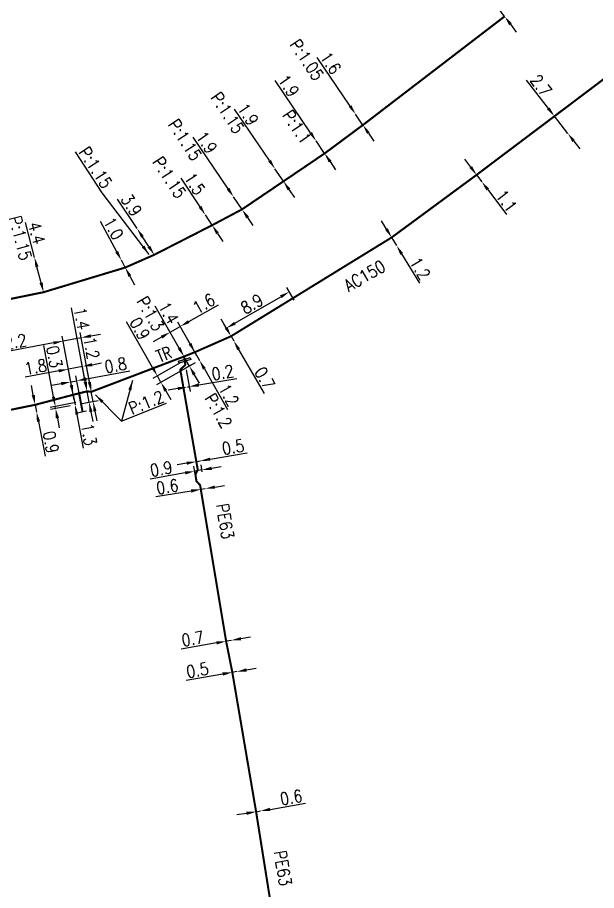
# Model space of a CAD drawing. Header units: millimetres. Extents: x 150998 to 151977, y 126997 to 128005.
# Drawn here: x 151328 to 151398.9, y 127782.5 to 127889.3 of the extents above; entities that cross this region are included whole.
import ezdxf
from ezdxf.enums import TextEntityAlignment as Align

# ---------------------------------------------------------------- set-up
doc = ezdxf.new("R2010")
doc.units = ezdxf.units.MM
doc.header["$PDMODE"] = 34
doc.linetypes.add('L_100_AP', pattern=[14, 10, -1.5, 1, -1.5])
doc.linetypes.add('L_100_PE', pattern=[14, 10, -1.5, 1, -1.5])
doc.layers.get('0').update_dxf_attribs({"linetype": 'CONTINUOUS'})
doc.layers.get('DEFPOINTS').update_dxf_attribs({"linetype": 'CONTINUOUS'})
doc.layers.add('L_140', color=3, linetype='CONTINUOUS')
doc.layers.add('L_340', color=7, linetype='CONTINUOUS')
doc.styles.add('G_ROMANS', font='ROMANS.SHX', dxfattribs={"width": 0.75})
doc.styles.get("Standard").update_dxf_attribs({"font": 'romans.shx', "width": 0.85})
doc.dimstyles.get("Standard").update_dxf_attribs({"dimtxt": 1.5, "dimasz": 1.2, "dimexe": 0.625, "dimexo": 0.625, "dimgap": 0.25, "dimtad": 1, "dimdec": 1, "dimzin": 0, "dimdsep": 46, "dimtxsty": 'Standard', "dimcen": -0.5, "dimadec": 0, "dimazin": 0, "dimtfac": 1, "dimtdec": 1, "dimtmove": 0, "dimatfit": 3, "dimfxl": 0, "dimtolj": 1, "dimtzin": 0, "dimarcsym": 0})

# ---------------------------------------------------------------- blocks, each defined once
blk = doc.blocks.new('*D181')
at = {"layer": 'DEFPOINTS', "color": 0, "linetype": 'Continuous', "transparency": 16777216}
for p in [(151330.12, 127859.95), (151330.12, 127859.95), (151331.22, 127855.69)]:
    blk.add_point(p, dxfattribs=at)
at = {"layer": 'L_140', "color": 0, "linetype": 'Continuous', "lineweight": -2, "transparency": 16777216}
for p, q in [((151330.12, 127859.95), (151329, 127864.24)), ((151330.92, 127856.85), (151330.42, 127858.79))]:
    blk.add_line(p, q, dxfattribs=at)
at = {"layer": 'L_140', "color": 0, "linetype": 'Continuous', "transparency": 16777216}
for points in [[(151330.61, 127858.84), (151330.22, 127858.74), (151330.12, 127859.95)], [(151331.12, 127856.9), (151330.73, 127856.8), (151331.22, 127855.69)]]:
    blk.add_solid(points, dxfattribs=at)
at = {"layer": 'L_140', "color": 0, "linetype": 'Continuous', "transparency": 16777216, "insert": (151330.37, 127862.93), "char_height": 1.5, "attachment_point": 5, "rotation": 284.6043}
blk.add_mtext('\\A1;4.4', dxfattribs=at)
blk = doc.blocks.new('*D182')
at = {"layer": 'DEFPOINTS', "color": 0, "linetype": 'Continuous', "transparency": 16777216}
for p in [(151330.2, 127841.91), (151330.37, 127841.03), (151330.37, 127841.03)]:
    blk.add_point(p, dxfattribs=at)
at = {"layer": 'L_140', "color": 0, "linetype": 'Continuous', "lineweight": -2, "transparency": 16777216}
for p, q in [((151329.97, 127843.09), (151329.73, 127844.26)), ((151330.2, 127841.91), (151330.37, 127841.03)), ((151330.81, 127842.03), (151330.81, 127842.03)), ((151330.61, 127839.85), (151331.44, 127835.62))]:
    blk.add_line(p, q, dxfattribs=at)
at = {"layer": 'L_140', "color": 0, "linetype": 'Continuous', "transparency": 16777216}
for points in [[(151330.16, 127843.12), (151329.77, 127843.05), (151330.2, 127841.91)], [(151330.8, 127839.89), (151330.41, 127839.81), (151330.37, 127841.03)]]:
    blk.add_solid(points, dxfattribs=at)
at = {"layer": 'L_140', "color": 0, "linetype": 'Continuous', "transparency": 16777216, "insert": (151332.12, 127837.34), "char_height": 1.5, "attachment_point": 5, "rotation": 281.1678}
blk.add_mtext('\\A1;0.9', dxfattribs=at)
blk = doc.blocks.new('*D183')
at = {"layer": 'DEFPOINTS', "color": 0, "linetype": 'Continuous', "transparency": 16777216}
for p in [(151334.85, 127843.14), (151335.08, 127841.91), (151335.08, 127841.91)]:
    blk.add_point(p, dxfattribs=at)
at = {"layer": 'L_140', "color": 0, "linetype": 'Continuous', "lineweight": -2, "transparency": 16777216}
for p, q in [((151334.63, 127844.32), (151334.41, 127845.5)), ((151334.85, 127843.14), (151335.08, 127841.91)), ((151335.3, 127840.73), (151336.07, 127836.61))]:
    blk.add_line(p, q, dxfattribs=at)
at = {"layer": 'L_140', "color": 0, "linetype": 'Continuous', "transparency": 16777216}
for points in [[(151334.83, 127844.35), (151334.43, 127844.28), (151334.85, 127843.14)], [(151335.5, 127840.77), (151335.11, 127840.69), (151335.08, 127841.91)]]:
    blk.add_solid(points, dxfattribs=at)
at = {"layer": 'L_140', "color": 0, "linetype": 'Continuous', "transparency": 16777216, "insert": (151336.78, 127838.27), "char_height": 1.5, "attachment_point": 5, "rotation": 280.6245}
blk.add_mtext('\\A1;1.3', dxfattribs=at)
blk = doc.blocks.new('*D184')
at = {"layer": 'DEFPOINTS', "color": 0, "linetype": 'Continuous', "transparency": 16777216}
for p in [(151334.26, 127846.28), (151336.55, 127843.56), (151335.08, 127841.91)]:
    blk.add_point(p, dxfattribs=at)
at = {"layer": 'L_140', "color": 0, "linetype": 'Continuous', "lineweight": -2, "transparency": 16777216}
for p, q in [((151336.44, 127844.17), (151335.87, 127847.21)), ((151337.16, 127846.82), (151338.34, 127847.04)), ((151333.08, 127846.06), (151328.96, 127845.28)), ((151334.97, 127842.52), (151334.15, 127846.89)), ((151335.98, 127846.6), (151334.26, 127846.28))]:
    blk.add_line(p, q, dxfattribs=at)
at = {"layer": 'L_140', "color": 0, "linetype": 'Continuous', "transparency": 16777216}
for points in [[(151337.12, 127847.02), (151337.2, 127846.62), (151335.98, 127846.6)], [(151333.04, 127846.25), (151333.12, 127845.86), (151334.26, 127846.28)]]:
    blk.add_solid(points, dxfattribs=at)
at = {"layer": 'L_140', "color": 0, "linetype": 'Continuous', "transparency": 16777216, "insert": (151330.25, 127846.54), "char_height": 1.5, "attachment_point": 5, "rotation": 10.6245}
blk.add_mtext('\\A1;1.8', dxfattribs=at)
blk = doc.blocks.new('*D185')
at = {"layer": 'DEFPOINTS', "color": 0, "linetype": 'Continuous', "transparency": 16777216}
for p in [(151333.62, 127849.71), (151337.07, 127843.5), (151335.08, 127841.91)]:
    blk.add_point(p, dxfattribs=at)
at = {"layer": 'L_140', "color": 0, "linetype": 'Continuous', "lineweight": -2, "transparency": 16777216}
for p, q in [((151334.97, 127842.52), (151333.5, 127850.32)), ((151336.96, 127844.12), (151335.71, 127850.74)), ((151337.01, 127850.34), (151338.19, 127850.56)), ((151332.44, 127849.49), (151326.42, 127848.36)), ((151335.83, 127850.12), (151333.62, 127849.71))]:
    blk.add_line(p, q, dxfattribs=at)
at = {"layer": 'L_140', "color": 0, "linetype": 'Continuous', "transparency": 16777216}
for points in [[(151336.97, 127850.54), (151337.05, 127850.15), (151335.83, 127850.12)], [(151332.4, 127849.68), (151332.48, 127849.29), (151333.62, 127849.71)]]:
    blk.add_solid(points, dxfattribs=at)
at = {"layer": 'L_140', "color": 0, "linetype": 'Continuous', "transparency": 16777216, "insert": (151327.79, 127849.63), "char_height": 1.5, "attachment_point": 5, "rotation": 10.6245}
blk.add_mtext('\\A1;2.2', dxfattribs=at)
blk = doc.blocks.new('*D186')
at = {"layer": 'DEFPOINTS', "color": 0, "linetype": 'Continuous', "transparency": 16777216}
for p in [(151336.55, 127843.56), (151335.08, 127841.91), (151336.8, 127842.23)]:
    blk.add_point(p, dxfattribs=at)
at = {"layer": 'L_140', "color": 0, "linetype": 'Continuous', "lineweight": -2, "transparency": 16777216}
for p, q in [((151336.33, 127844.74), (151334.64, 127853.77)), ((151336.8, 127842.23), (151336.55, 127843.56)), ((151335.69, 127842.02), (151337.41, 127842.35)), ((151337.02, 127841.05), (151337.24, 127839.87))]:
    blk.add_line(p, q, dxfattribs=at)
at = {"layer": 'L_140', "color": 0, "linetype": 'Continuous', "transparency": 16777216}
for points in [[(151336.53, 127844.77), (151336.13, 127844.7), (151336.55, 127843.56)], [(151337.22, 127841.09), (151336.83, 127841.02), (151336.8, 127842.23)]]:
    blk.add_solid(points, dxfattribs=at)
at = {"layer": 'L_140', "color": 0, "linetype": 'Continuous', "transparency": 16777216, "insert": (151335.9, 127852.46), "char_height": 1.5, "attachment_point": 5, "rotation": 280.6245}
blk.add_mtext('\\A1;1.4', dxfattribs=at)
blk = doc.blocks.new('*D187')
at = {"layer": 'DEFPOINTS', "color": 0, "linetype": 'Continuous', "transparency": 16777216}
for p in [(151337.07, 127843.5), (151335.08, 127841.91), (151337.29, 127842.32)]:
    blk.add_point(p, dxfattribs=at)
at = {"layer": 'L_140', "color": 0, "linetype": 'Continuous', "lineweight": -2, "transparency": 16777216}
for p, q in [((151336.85, 127844.68), (151335.83, 127850.14)), ((151337.29, 127842.32), (151337.07, 127843.5)), ((151335.69, 127842.02), (151337.91, 127842.44)), ((151337.51, 127841.14), (151337.73, 127839.96))]:
    blk.add_line(p, q, dxfattribs=at)
at = {"layer": 'L_140', "color": 0, "linetype": 'Continuous', "transparency": 16777216}
for points in [[(151337.05, 127844.72), (151336.65, 127844.65), (151337.07, 127843.5)], [(151337.71, 127841.18), (151337.32, 127841.11), (151337.29, 127842.32)]]:
    blk.add_solid(points, dxfattribs=at)
at = {"layer": 'L_140', "color": 0, "linetype": 'Continuous', "transparency": 16777216, "insert": (151337.08, 127848.86), "char_height": 1.5, "attachment_point": 5, "rotation": 280.6245}
blk.add_mtext('\\A1;1.2', dxfattribs=at)
blk = doc.blocks.new('*D188')
at = {"layer": 'DEFPOINTS', "color": 0, "linetype": 'Continuous', "transparency": 16777216}
for p in [(151334.55, 127844.71), (151335.08, 127841.91), (151335.77, 127842.3)]:
    blk.add_point(p, dxfattribs=at)
at = {"layer": 'L_340', "color": 0, "linetype": 'Continuous', "lineweight": -2, "transparency": 16777216}
for p, q in [((151336.47, 127845.07), (151341.79, 127846.07)), ((151334.97, 127842.52), (151334.44, 127845.33)), ((151335.66, 127842.91), (151335.18, 127845.47)), ((151333.37, 127844.49), (151332.2, 127844.27)), ((151334.55, 127844.71), (151335.29, 127844.85))]:
    blk.add_line(p, q, dxfattribs=at)
at = {"layer": 'L_340', "color": 0, "linetype": 'Continuous', "transparency": 16777216}
for points in [[(151336.43, 127845.27), (151336.51, 127844.88), (151335.29, 127844.85)], [(151333.34, 127844.69), (151333.41, 127844.3), (151334.55, 127844.71)]]:
    blk.add_solid(points, dxfattribs=at)
at = {"layer": 'L_340', "color": 0, "linetype": 'Continuous', "transparency": 16777216, "insert": (151340.05, 127846.76), "char_height": 1.5, "attachment_point": 5, "rotation": 10.6245}
blk.add_mtext('\\A1;0.8', dxfattribs=at)
blk = doc.blocks.new('*D189')
at = {"layer": 'DEFPOINTS', "color": 0, "linetype": 'Continuous', "transparency": 16777216}
for p in [(151332.66, 127841.71), (151335.08, 127841.91), (151335.77, 127842.3)]:
    blk.add_point(p, dxfattribs=at)
at = {"layer": 'L_340', "color": 0, "linetype": 'Continuous', "lineweight": -2, "transparency": 16777216}
for p, q in [((151332.43, 127842.89), (151331.26, 127849.15)), ((151335.16, 127842.18), (151332.04, 127841.6)), ((151334.47, 127841.79), (151332.09, 127841.35)), ((151332.7, 127841.46), (151332.66, 127841.71)), ((151332.92, 127840.28), (151333.15, 127839.1))]:
    blk.add_line(p, q, dxfattribs=at)
at = {"layer": 'L_340', "color": 0, "linetype": 'Continuous', "transparency": 16777216}
for points in [[(151332.63, 127842.93), (151332.24, 127842.85), (151332.66, 127841.71)], [(151333.12, 127840.32), (151332.73, 127840.25), (151332.7, 127841.46)]]:
    blk.add_solid(points, dxfattribs=at)
at = {"layer": 'L_340', "color": 0, "linetype": 'Continuous', "transparency": 16777216, "insert": (151332.54, 127847.78), "char_height": 1.5, "attachment_point": 5, "rotation": 280.6245}
blk.add_mtext('\\A1;0.3', dxfattribs=at)
blk = doc.blocks.new('L_340_07')
at = {"color": 0, "linetype": 'Continuous', "const_width": 0.25, "flags": 128}
blk.add_lwpolyline([(0, 0), (1.25, 0)], dxfattribs=at)
at = {"color": 0, "linetype": 'Continuous', "flags": 128}
blk.add_lwpolyline([(1.25, -0.5), (1.25, 0.5)], dxfattribs=at)
at = {"color": 0, "linetype": 'Continuous', "style": 'G_ROMANS', "width": 0.75, "flags": 3}
for tag, p in [('DEF_LEG', (0.72, -3.47)), ('DEF_COUP', (0.72, -5.97)), ('DEF_TYPE', (0.72, -8.47))]:
    blk.add_attdef(tag, text='', height=1.2, dxfattribs=at).set_placement(p, align=Align.MIDDLE)
blk = doc.blocks.new('*D190')
at = {"layer": 'DEFPOINTS', "color": 0, "linetype": 'Continuous', "transparency": 16777216}
for p in [(151348.49, 127847.35), (151350.32, 127847.35), (151345.6, 127844.66)]:
    blk.add_point(p, dxfattribs=at)
at = {"layer": 'L_340', "color": 0, "linetype": 'Continuous', "lineweight": -2, "transparency": 16777216}
for p, q in [((151344.56, 127846.49), (151341.37, 127852.08)), ((151347.95, 127847.04), (151344.61, 127845.14)), ((151349.78, 127847.04), (151345.06, 127844.35)), ((151345.6, 127844.66), (151345.16, 127845.45)), ((151346.2, 127843.62), (151346.79, 127842.58))]:
    blk.add_line(p, q, dxfattribs=at)
at = {"layer": 'L_340', "color": 0, "linetype": 'Continuous', "transparency": 16777216}
for points in [[(151344.74, 127846.59), (151344.39, 127846.39), (151345.16, 127845.45)], [(151346.37, 127843.72), (151346.02, 127843.52), (151345.6, 127844.66)]]:
    blk.add_solid(points, dxfattribs=at)
at = {"layer": 'L_340', "color": 0, "linetype": 'Continuous', "transparency": 16777216, "insert": (151343.01, 127851.23), "char_height": 1.5, "attachment_point": 5, "rotation": 299.686}
blk.add_mtext('\\A1;0.9', dxfattribs=at)
blk = doc.blocks.new('*D191')
at = {"layer": 'DEFPOINTS', "color": 0, "linetype": 'Continuous', "transparency": 16777216}
for p in [(151348.59, 127846.81), (151348.85, 127844.1), (151349.05, 127844.13)]:
    blk.add_point(p, dxfattribs=at)
at = {"layer": 'L_140', "color": 0, "linetype": 'Continuous', "lineweight": -2, "transparency": 16777216}
for p, q in [((151348.69, 127846.19), (151349.16, 127843.52)), ((151350.23, 127844.34), (151354.9, 127845.15)), ((151347.67, 127843.89), (151346.49, 127843.69)), ((151348.85, 127844.1), (151349.05, 127844.13))]:
    blk.add_line(p, q, dxfattribs=at)
at = {"layer": 'L_140', "color": 0, "linetype": 'Continuous', "transparency": 16777216}
for points in [[(151347.64, 127844.09), (151347.7, 127843.7), (151348.85, 127844.1)], [(151350.2, 127844.54), (151350.27, 127844.14), (151349.05, 127844.13)]]:
    blk.add_solid(points, dxfattribs=at)
at = {"layer": 'L_140', "color": 0, "linetype": 'Continuous', "transparency": 16777216, "insert": (151353.16, 127845.86), "char_height": 1.5, "attachment_point": 5, "rotation": 9.8789}
blk.add_mtext('\\A1;0.2', dxfattribs=at)
blk = doc.blocks.new('*D192')
at = {"layer": 'DEFPOINTS', "color": 0, "linetype": 'Continuous', "transparency": 16777216}
for p in [(151361.32, 127855.74), (151362.22, 127854.17), (151354.18, 127850.3)]:
    blk.add_point(p, dxfattribs=at)
at = {"layer": 'L_140', "color": 0, "linetype": 'Continuous', "lineweight": -2, "transparency": 16777216}
for p, q in [((151361.91, 127854.71), (151361.01, 127856.28)), ((151354.65, 127851.89), (151360.28, 127855.14)), ((151353.87, 127850.84), (151353.3, 127851.83))]:
    blk.add_line(p, q, dxfattribs=at)
at = {"layer": 'L_140', "color": 0, "linetype": 'Continuous', "transparency": 16777216}
for points in [[(151360.18, 127855.31), (151360.38, 127854.96), (151361.32, 127855.74)], [(151354.55, 127852.06), (151354.75, 127851.72), (151353.61, 127851.29)]]:
    blk.add_solid(points, dxfattribs=at)
at = {"layer": 'L_140', "color": 0, "linetype": 'Continuous', "transparency": 16777216, "insert": (151356.74, 127854.25), "char_height": 1.5, "attachment_point": 5, "rotation": 29.9822}
blk.add_mtext('\\A1;8.9', dxfattribs=at)
blk = doc.blocks.new('*D193')
at = {"layer": 'DEFPOINTS', "color": 0, "linetype": 'Continuous', "transparency": 16777216}
for p in [(151354.18, 127850.3), (151354.51, 127849.74), (151354.51, 127849.74)]:
    blk.add_point(p, dxfattribs=at)
at = {"layer": 'L_140', "color": 0, "linetype": 'Continuous', "lineweight": -2, "transparency": 16777216}
for p, q in [((151353.58, 127851.34), (151352.98, 127852.38)), ((151354.18, 127850.3), (151354.51, 127849.74)), ((151354.72, 127850.61), (151354.72, 127850.61)), ((151355.05, 127850.05), (151355.05, 127850.05)), ((151355.11, 127848.7), (151358.22, 127843.29))]:
    blk.add_line(p, q, dxfattribs=at)
at = {"layer": 'L_140', "color": 0, "linetype": 'Continuous', "transparency": 16777216}
for points in [[(151353.76, 127851.44), (151353.41, 127851.24), (151354.18, 127850.3)], [(151355.28, 127848.8), (151354.93, 127848.6), (151354.51, 127849.74)]]:
    blk.add_solid(points, dxfattribs=at)
at = {"layer": 'L_140', "color": 0, "linetype": 'Continuous', "transparency": 16777216, "insert": (151358.3, 127845.16), "char_height": 1.5, "attachment_point": 5, "rotation": 299.9822}
blk.add_mtext('\\A1;0.7', dxfattribs=at)
blk = doc.blocks.new('*D194')
at = {"layer": 'DEFPOINTS', "color": 0, "linetype": 'Continuous', "transparency": 16777216}
for p in [(151349.75, 127848.35), (151350.32, 127847.35), (151350.32, 127847.35)]:
    blk.add_point(p, dxfattribs=at)
at = {"layer": 'L_140', "color": 0, "linetype": 'Continuous', "lineweight": -2, "transparency": 16777216}
for p, q in [((151349.16, 127849.39), (151348.56, 127850.43)), ((151349.75, 127848.35), (151350.32, 127847.35)), ((151350.92, 127846.31), (151353.76, 127841.33))]:
    blk.add_line(p, q, dxfattribs=at)
at = {"layer": 'L_140', "color": 0, "linetype": 'Continuous', "transparency": 16777216}
for points in [[(151349.33, 127849.49), (151348.99, 127849.29), (151349.75, 127848.35)], [(151351.09, 127846.41), (151350.74, 127846.21), (151350.32, 127847.35)]]:
    blk.add_solid(points, dxfattribs=at)
at = {"layer": 'L_140', "color": 0, "linetype": 'Continuous', "transparency": 16777216, "insert": (151353.89, 127843.12), "char_height": 1.5, "attachment_point": 5, "rotation": 299.686}
blk.add_mtext('\\A1;1.2', dxfattribs=at)
blk = doc.blocks.new('*D195')
at = {"layer": 'DEFPOINTS', "color": 0, "linetype": 'Continuous', "transparency": 16777216}
for p in [(151347.96, 127851.5), (151348.42, 127847.82), (151350.32, 127847.35)]:
    blk.add_point(p, dxfattribs=at)
at = {"layer": 'L_140', "color": 0, "linetype": 'Continuous', "lineweight": -2, "transparency": 16777216}
for p, q in [((151349, 127852.09), (151352.64, 127854.16)), ((151348.11, 127848.36), (151346.41, 127851.33)), ((151346.72, 127850.79), (151347.96, 127851.5)), ((151350.01, 127847.89), (151347.65, 127852.04)), ((151345.68, 127850.2), (151344.64, 127849.6))]:
    blk.add_line(p, q, dxfattribs=at)
at = {"layer": 'L_140', "color": 0, "linetype": 'Continuous', "transparency": 16777216}
for points in [[(151348.9, 127852.26), (151349.1, 127851.92), (151347.96, 127851.5)], [(151345.58, 127850.37), (151345.78, 127850.02), (151346.72, 127850.79)]]:
    blk.add_solid(points, dxfattribs=at)
at = {"layer": 'L_140', "color": 0, "linetype": 'Continuous', "transparency": 16777216, "insert": (151350.85, 127854.29), "char_height": 1.5, "attachment_point": 5, "rotation": 29.686}
blk.add_mtext('\\A1;1.6', dxfattribs=at)
blk = doc.blocks.new('*D196')
at = {"layer": 'DEFPOINTS', "color": 0, "linetype": 'Continuous', "transparency": 16777216}
for p in [(151348.42, 127847.82), (151350.32, 127847.35), (151349.09, 127846.64)]:
    blk.add_point(p, dxfattribs=at)
at = {"layer": 'L_140', "color": 0, "linetype": 'Continuous', "lineweight": -2, "transparency": 16777216}
for p, q in [((151347.82, 127848.86), (151344.9, 127853.98)), ((151349.09, 127846.64), (151348.42, 127847.82)), ((151349.78, 127847.04), (151348.54, 127846.34)), ((151349.68, 127845.6), (151350.27, 127844.56))]:
    blk.add_line(p, q, dxfattribs=at)
at = {"layer": 'L_140', "color": 0, "linetype": 'Continuous', "transparency": 16777216}
for points in [[(151348, 127848.96), (151347.65, 127848.76), (151348.42, 127847.82)], [(151349.85, 127845.7), (151349.51, 127845.5), (151349.09, 127846.64)]]:
    blk.add_solid(points, dxfattribs=at)
at = {"layer": 'L_140', "color": 0, "linetype": 'Continuous', "transparency": 16777216, "insert": (151346.53, 127853.15), "char_height": 1.5, "attachment_point": 5, "rotation": 299.686}
blk.add_mtext('\\A1;1.4', dxfattribs=at)
blk = doc.blocks.new('*D197')
at = {"layer": 'DEFPOINTS', "color": 0, "linetype": 'Continuous', "transparency": 16777216}
for p in [(151373.85, 127862.39), (151374.45, 127861.41), (151374.45, 127861.41)]:
    blk.add_point(p, dxfattribs=at)
at = {"layer": 'L_140', "color": 0, "linetype": 'Continuous', "lineweight": -2, "transparency": 16777216}
for p, q in [((151373.22, 127863.41), (151372.6, 127864.44)), ((151373.85, 127862.39), (151374.45, 127861.41)), ((151374.38, 127862.71), (151374.38, 127862.71)), ((151374.98, 127861.73), (151374.98, 127861.73)), ((151375.07, 127860.38), (151377.26, 127856.81))]:
    blk.add_line(p, q, dxfattribs=at)
at = {"layer": 'L_140', "color": 0, "linetype": 'Continuous', "transparency": 16777216}
for points in [[(151373.39, 127863.52), (151373.05, 127863.31), (151373.85, 127862.39)], [(151375.24, 127860.49), (151374.9, 127860.28), (151374.45, 127861.41)]]:
    blk.add_solid(points, dxfattribs=at)
at = {"layer": 'L_140', "color": 0, "linetype": 'Continuous', "transparency": 16777216, "insert": (151377.33, 127858.6), "char_height": 1.5, "attachment_point": 5, "rotation": 301.421}
blk.add_mtext('\\A1;1.2', dxfattribs=at)
blk = doc.blocks.new('L_340_19')
at = {"linetype": 'Continuous'}
blk.add_hatch(color=0, dxfattribs=at).paths.add_polyline_path([(0.125, 0.75), (-0.125, 0.75), (-0.125, -0.75), (0.125, -0.75)])
at = {"color": 0, "linetype": 'Continuous'}
blk.add_lwpolyline([(-0.125, 0.75), (0.125, 0.75), (0.125, -0.75), (-0.125, -0.75)], close=True, dxfattribs=at)
at = {"color": 0, "linetype": 'Continuous', "width": 0.75}
for tag, height, flags, p in [('TR', 1.5, 8, (0, 3)), ('DEF_LEG', 1.2, 3, (0, -5)), ('DEF_COUP', 1.2, 3, (0, -7.5)), ('DEF_TYPE', 1.2, 3, (0, -10))]:
    blk.add_attdef(tag, text='', height=height, dxfattribs=dict(at, flags=flags)).set_placement(p, align=Align.MIDDLE)
blk = doc.blocks.new('*D198')
at = {"layer": 'DEFPOINTS', "color": 0, "linetype": 'Continuous', "transparency": 16777216}
for p in [(151340.75, 127859.6), (151341.23, 127858.71), (151341.23, 127858.71)]:
    blk.add_point(p, dxfattribs=at)
at = {"layer": 'L_140', "color": 0, "linetype": 'Continuous', "lineweight": -2, "transparency": 16777216}
for p, q in [((151340.18, 127860.65), (151338.2, 127864.34)), ((151341.23, 127858.71), (151340.75, 127859.6)), ((151341.8, 127857.66), (151342.37, 127856.6))]:
    blk.add_line(p, q, dxfattribs=at)
at = {"layer": 'L_140', "color": 0, "linetype": 'Continuous', "transparency": 16777216}
for points in [[(151340.36, 127860.75), (151340.01, 127860.56), (151340.75, 127859.6)], [(151341.97, 127857.75), (151341.62, 127857.56), (151341.23, 127858.71)]]:
    blk.add_solid(points, dxfattribs=at)
at = {"layer": 'L_140', "color": 0, "linetype": 'Continuous', "transparency": 16777216, "insert": (151339.79, 127863.5), "char_height": 1.5, "attachment_point": 5, "rotation": 298.3068}
blk.add_mtext('\\A1;1.0', dxfattribs=at)
blk = doc.blocks.new('*D199')
at = {"layer": 'DEFPOINTS', "color": 0, "linetype": 'Continuous', "transparency": 16777216}
for p in [(151342.67, 127863.49), (151342.67, 127863.49), (151344.78, 127860.27)]:
    blk.add_point(p, dxfattribs=at)
at = {"layer": 'L_140', "color": 0, "linetype": 'Continuous', "lineweight": -2, "transparency": 16777216}
for p, q in [((151342.67, 127863.49), (151340.3, 127867.09)), ((151343.19, 127863.83), (151343.19, 127863.83)), ((151344.12, 127861.27), (151343.33, 127862.48))]:
    blk.add_line(p, q, dxfattribs=at)
at = {"layer": 'L_140', "color": 0, "linetype": 'Continuous', "transparency": 16777216}
for points in [[(151343.49, 127862.59), (151343.16, 127862.37), (151342.67, 127863.49)], [(151344.29, 127861.38), (151343.95, 127861.16), (151344.78, 127860.27)]]:
    blk.add_solid(points, dxfattribs=at)
at = {"layer": 'L_140', "color": 0, "linetype": 'Continuous', "transparency": 16777216, "insert": (151341.99, 127866.34), "char_height": 1.5, "attachment_point": 5, "rotation": 303.2566}
blk.add_mtext('\\A1;3.9', dxfattribs=at)
blk = doc.blocks.new('*D200')
at = {"layer": 'DEFPOINTS', "color": 0, "linetype": 'Continuous', "transparency": 16777216}
for p in [(151351.04, 127865.14), (151351.04, 127865.14), (151351.87, 127863.89)]:
    blk.add_point(p, dxfattribs=at)
at = {"layer": 'L_140', "color": 0, "linetype": 'Continuous', "lineweight": -2, "transparency": 16777216}
for p, q in [((151350.39, 127866.15), (151348.09, 127869.65)), ((151351.87, 127863.89), (151351.04, 127865.14)), ((151352.52, 127862.89), (151353.18, 127861.88))]:
    blk.add_line(p, q, dxfattribs=at)
at = {"layer": 'L_140', "color": 0, "linetype": 'Continuous', "transparency": 16777216}
for points in [[(151350.55, 127866.26), (151350.22, 127866.04), (151351.04, 127865.14)], [(151352.69, 127863), (151352.36, 127862.78), (151351.87, 127863.89)]]:
    blk.add_solid(points, dxfattribs=at)
at = {"layer": 'L_140', "color": 0, "linetype": 'Continuous', "transparency": 16777216, "insert": (151349.74, 127868.95), "char_height": 1.5, "attachment_point": 5, "rotation": 303.2566}
blk.add_mtext('\\A1;1.5', dxfattribs=at)
blk = doc.blocks.new('*D201')
at = {"layer": 'DEFPOINTS', "color": 0, "linetype": 'Continuous', "transparency": 16777216}
for p in [(151354.49, 127867.36), (151354.49, 127867.36), (151355.53, 127865.83)]:
    blk.add_point(p, dxfattribs=at)
at = {"layer": 'L_140', "color": 0, "linetype": 'Continuous', "lineweight": -2, "transparency": 16777216}
for p, q in [((151353.82, 127868.35), (151349.54, 127874.67)), ((151355.53, 127865.83), (151354.49, 127867.36)), ((151356.2, 127864.84), (151356.87, 127863.84))]:
    blk.add_line(p, q, dxfattribs=at)
at = {"layer": 'L_140', "color": 0, "linetype": 'Continuous', "transparency": 16777216}
for points in [[(151353.98, 127868.47), (151353.65, 127868.24), (151354.49, 127867.36)], [(151356.37, 127864.95), (151356.04, 127864.72), (151355.53, 127865.83)]]:
    blk.add_solid(points, dxfattribs=at)
at = {"layer": 'L_140', "color": 0, "linetype": 'Continuous', "transparency": 16777216, "insert": (151351.19, 127874.02), "char_height": 1.5, "attachment_point": 5, "rotation": 304.0904}
blk.add_mtext('\\A1;1.9', dxfattribs=at)
blk = doc.blocks.new('*D202')
at = {"layer": 'DEFPOINTS', "color": 0, "linetype": 'Continuous', "transparency": 16777216}
for p in [(151359.56, 127870.79), (151359.56, 127870.79), (151360.6, 127869.26)]:
    blk.add_point(p, dxfattribs=at)
at = {"layer": 'L_140', "color": 0, "linetype": 'Continuous', "lineweight": -2, "transparency": 16777216}
for p, q in [((151358.89, 127871.79), (151354.62, 127878.1)), ((151360.6, 127869.26), (151359.56, 127870.79)), ((151361.27, 127868.26), (151361.95, 127867.27))]:
    blk.add_line(p, q, dxfattribs=at)
at = {"layer": 'L_140', "color": 0, "linetype": 'Continuous', "transparency": 16777216}
for points in [[(151359.06, 127871.9), (151358.73, 127871.68), (151359.56, 127870.79)], [(151361.44, 127868.38), (151361.11, 127868.15), (151360.6, 127869.26)]]:
    blk.add_solid(points, dxfattribs=at)
at = {"layer": 'L_140', "color": 0, "linetype": 'Continuous', "transparency": 16777216, "insert": (151356.27, 127877.45), "char_height": 1.5, "attachment_point": 5, "rotation": 304.0672}
blk.add_mtext('\\A1;1.9', dxfattribs=at)
blk = doc.blocks.new('*D203')
at = {"layer": 'DEFPOINTS', "color": 0, "linetype": 'Continuous', "transparency": 16777216}
for p in [(151364.6, 127874.2), (151364.6, 127874.2), (151365.64, 127872.67)]:
    blk.add_point(p, dxfattribs=at)
at = {"layer": 'L_140', "color": 0, "linetype": 'Continuous', "lineweight": -2, "transparency": 16777216}
for p, q in [((151363.93, 127875.19), (151359.58, 127881.6)), ((151365.64, 127872.67), (151364.6, 127874.2)), ((151366.31, 127871.68), (151366.99, 127870.68))]:
    blk.add_line(p, q, dxfattribs=at)
at = {"layer": 'L_140', "color": 0, "linetype": 'Continuous', "transparency": 16777216}
for points in [[(151364.09, 127875.31), (151363.76, 127875.08), (151364.6, 127874.2)], [(151366.48, 127871.79), (151366.15, 127871.56), (151365.64, 127872.67)]]:
    blk.add_solid(points, dxfattribs=at)
at = {"layer": 'L_140', "color": 0, "linetype": 'Continuous', "transparency": 16777216, "insert": (151361.23, 127880.95), "char_height": 1.5, "attachment_point": 5, "rotation": 304.159}
blk.add_mtext('\\A1;1.9', dxfattribs=at)
blk = doc.blocks.new('*D204')
at = {"layer": 'DEFPOINTS', "color": 0, "linetype": 'Continuous', "transparency": 16777216}
for p in [(151369.43, 127877.48), (151369.43, 127877.48), (151370.33, 127876.15)]:
    blk.add_point(p, dxfattribs=at)
at = {"layer": 'L_140', "color": 0, "linetype": 'Continuous', "lineweight": -2, "transparency": 16777216}
for p, q in [((151368.76, 127878.47), (151364.72, 127884.41)), ((151370.33, 127876.15), (151369.43, 127877.48)), ((151371, 127875.16), (151371.67, 127874.17))]:
    blk.add_line(p, q, dxfattribs=at)
at = {"layer": 'L_140', "color": 0, "linetype": 'Continuous', "transparency": 16777216}
for points in [[(151368.92, 127878.58), (151368.59, 127878.36), (151369.43, 127877.48)], [(151371.17, 127875.27), (151370.84, 127875.05), (151370.33, 127876.15)]]:
    blk.add_solid(points, dxfattribs=at)
at = {"layer": 'L_140', "color": 0, "linetype": 'Continuous', "transparency": 16777216, "insert": (151366.39, 127883.74), "char_height": 1.5, "attachment_point": 5, "rotation": 304.159}
blk.add_mtext('\\A1;1.6', dxfattribs=at)
blk = doc.blocks.new('*D205')
at = {"layer": 'DEFPOINTS', "color": 0, "linetype": 'Continuous', "transparency": 16777216}
for p in [(151384.25, 127870.05), (151384.89, 127869.21), (151384.89, 127869.21)]:
    blk.add_point(p, dxfattribs=at)
at = {"layer": 'L_140', "color": 0, "linetype": 'Continuous', "lineweight": -2, "transparency": 16777216}
for p, q in [((151383.53, 127871.01), (151382.81, 127871.97)), ((151384.25, 127870.05), (151384.89, 127869.21)), ((151385.61, 127868.26), (151387.91, 127865.2))]:
    blk.add_line(p, q, dxfattribs=at)
at = {"layer": 'L_140', "color": 0, "linetype": 'Continuous', "transparency": 16777216}
for points in [[(151383.69, 127871.13), (151383.37, 127870.89), (151384.25, 127870.05)], [(151385.77, 127868.38), (151385.45, 127868.13), (151384.89, 127869.21)]]:
    blk.add_solid(points, dxfattribs=at)
at = {"layer": 'L_140', "color": 0, "linetype": 'Continuous', "transparency": 16777216, "insert": (151387.92, 127866.85), "char_height": 1.5, "attachment_point": 5, "rotation": 307.0013}
blk.add_mtext('\\A1;1.1', dxfattribs=at)
blk = doc.blocks.new('*D206')
at = {"layer": 'DEFPOINTS', "color": 0, "linetype": 'Continuous', "transparency": 16777216}
for p in [(151386.91, 127890.49), (151386.91, 127890.49), (151387.68, 127889.44)]:
    blk.add_point(p, dxfattribs=at)
at = {"layer": 'L_140', "color": 0, "linetype": 'Continuous', "lineweight": -2, "transparency": 16777216}
for p, q in [((151386.19, 127891.45), (151383.7, 127894.82)), ((151387.68, 127889.44), (151386.91, 127890.49)), ((151388.4, 127888.48), (151389.11, 127887.52))]:
    blk.add_line(p, q, dxfattribs=at)
at = {"layer": 'L_140', "color": 0, "linetype": 'Continuous', "transparency": 16777216}
for points in [[(151386.35, 127891.57), (151386.03, 127891.33), (151386.91, 127890.49)], [(151388.56, 127888.6), (151388.24, 127888.36), (151387.68, 127889.44)]]:
    blk.add_solid(points, dxfattribs=at)
at = {"layer": 'L_140', "color": 0, "linetype": 'Continuous', "transparency": 16777216, "insert": (151385.39, 127894.21), "char_height": 1.5, "attachment_point": 5, "rotation": 306.5806}
blk.add_mtext('\\A1;1.3', dxfattribs=at)
blk = doc.blocks.new('*D211')
at = {"layer": 'DEFPOINTS', "color": 0, "linetype": 'Continuous', "transparency": 16777216}
for p in [(151393.78, 127877.22), (151395.41, 127875.13), (151395.41, 127875.13)]:
    blk.add_point(p, dxfattribs=at)
at = {"layer": 'L_140', "color": 0, "linetype": 'Continuous', "lineweight": -2, "transparency": 16777216}
for p, q in [((151393.04, 127878.17), (151390.36, 127881.62)), ((151395.41, 127875.13), (151393.78, 127877.22)), ((151396.14, 127874.18), (151396.88, 127873.24))]:
    blk.add_line(p, q, dxfattribs=at)
at = {"layer": 'L_140', "color": 0, "linetype": 'Continuous', "transparency": 16777216}
for points in [[(151393.2, 127878.29), (151392.88, 127878.05), (151393.78, 127877.22)], [(151396.3, 127874.31), (151395.99, 127874.06), (151395.41, 127875.13)]]:
    blk.add_solid(points, dxfattribs=at)
at = {"layer": 'L_140', "color": 0, "linetype": 'Continuous', "transparency": 16777216, "insert": (151392.12, 127880.98), "char_height": 1.5, "attachment_point": 5, "rotation": 307.8903}
blk.add_mtext('\\A1;2.7', dxfattribs=at)
blk = doc.blocks.new('*D690')
at = {"layer": 'DEFPOINTS', "color": 0, "linetype": 'Continuous', "transparency": 16777216}
for p in [(151357.25, 127792.12), (151357.79, 127792.21), (151357.79, 127792.21)]:
    blk.add_point(p, dxfattribs=at)
at = {"layer": 'L_140', "color": 0, "linetype": 'Continuous', "lineweight": -2, "transparency": 16777216}
for p, q in [((151358.98, 127792.41), (151363.29, 127793.15)), ((151356.07, 127791.92), (151354.89, 127791.72)), ((151357.25, 127792.12), (151357.79, 127792.21))]:
    blk.add_line(p, q, dxfattribs=at)
at = {"layer": 'L_140', "color": 0, "linetype": 'Continuous', "transparency": 16777216}
for points in [[(151358.94, 127792.61), (151359.01, 127792.22), (151357.79, 127792.21)], [(151356.03, 127792.11), (151356.1, 127791.72), (151357.25, 127792.12)]]:
    blk.add_solid(points, dxfattribs=at)
at = {"layer": 'L_140', "color": 0, "linetype": 'Continuous', "transparency": 16777216, "insert": (151361.55, 127793.87), "char_height": 1.5, "attachment_point": 5, "rotation": 9.6928}
blk.add_mtext('\\A1;0.6', dxfattribs=at)
blk = doc.blocks.new('*D691')
at = {"layer": 'DEFPOINTS', "color": 0, "linetype": 'Continuous', "transparency": 16777216}
for p in [(151354.34, 127809.17), (151354.88, 127809.26), (151354.88, 127809.26)]:
    blk.add_point(p, dxfattribs=at)
at = {"layer": 'L_140', "color": 0, "linetype": 'Continuous', "lineweight": -2, "transparency": 16777216}
for p, q in [((151356.06, 127809.47), (151357.25, 127809.67)), ((151353.16, 127808.96), (151348.68, 127808.19)), ((151354.88, 127809.26), (151354.34, 127809.17))]:
    blk.add_line(p, q, dxfattribs=at)
at = {"layer": 'L_140', "color": 0, "linetype": 'Continuous', "transparency": 16777216}
for points in [[(151356.03, 127809.66), (151356.1, 127809.27), (151354.88, 127809.26)], [(151353.12, 127809.16), (151353.19, 127808.77), (151354.34, 127809.17)]]:
    blk.add_solid(points, dxfattribs=at)
at = {"layer": 'L_140', "color": 0, "linetype": 'Continuous', "transparency": 16777216, "insert": (151350.07, 127809.44), "char_height": 1.5, "attachment_point": 5, "rotation": 9.8302}
blk.add_mtext('\\A1;0.5', dxfattribs=at)
blk = doc.blocks.new('*D692')
at = {"layer": 'DEFPOINTS', "color": 0, "linetype": 'Continuous', "transparency": 16777216}
for p in [(151353.58, 127812.98), (151354.22, 127813.09), (151354.22, 127813.09)]:
    blk.add_point(p, dxfattribs=at)
at = {"layer": 'L_140', "color": 0, "linetype": 'Continuous', "lineweight": -2, "transparency": 16777216}
for p, q in [((151354.22, 127813.09), (151353.58, 127812.98)), ((151355.4, 127813.3), (151356.58, 127813.5)), ((151352.4, 127812.78), (151348.09, 127812.03))]:
    blk.add_line(p, q, dxfattribs=at)
at = {"layer": 'L_140', "color": 0, "linetype": 'Continuous', "transparency": 16777216}
for points in [[(151352.36, 127812.97), (151352.43, 127812.58), (151353.58, 127812.98)], [(151355.37, 127813.49), (151355.43, 127813.1), (151354.22, 127813.09)]]:
    blk.add_solid(points, dxfattribs=at)
at = {"layer": 'L_140', "color": 0, "linetype": 'Continuous', "transparency": 16777216, "insert": (151349.48, 127813.29), "char_height": 1.5, "attachment_point": 5, "rotation": 9.8302}
blk.add_mtext('\\A1;0.7', dxfattribs=at)
blk = doc.blocks.new('*D968')
at = {"layer": 'DEFPOINTS', "color": 0, "linetype": 'Continuous', "transparency": 16777216}
for p in [(151350.39, 127832.1), (151351.02, 127831.65), (151351.02, 127831.65)]:
    blk.add_point(p, dxfattribs=at)
at = {"layer": 'L_140', "color": 0, "linetype": 'Continuous', "lineweight": -2, "transparency": 16777216}
for p, q in [((151352.2, 127831.85), (151353.39, 127832.04)), ((151349.29, 127831.36), (151344.98, 127830.64)), ((151351.02, 127831.65), (151350.48, 127831.56)), ((151350.49, 127831.48), (151350.58, 127830.94))]:
    blk.add_line(p, q, dxfattribs=at)
at = {"layer": 'L_140', "color": 0, "linetype": 'Continuous', "transparency": 16777216}
for points in [[(151352.17, 127832.04), (151352.24, 127831.65), (151351.02, 127831.65)], [(151349.26, 127831.56), (151349.32, 127831.16), (151350.48, 127831.56)]]:
    blk.add_solid(points, dxfattribs=at)
at = {"layer": 'L_140', "color": 0, "linetype": 'Continuous', "transparency": 16777216, "insert": (151346.38, 127831.89), "char_height": 1.5, "attachment_point": 5, "rotation": 9.4796}
blk.add_mtext('\\A1;0.6', dxfattribs=at)
blk = doc.blocks.new('*D969')
at = {"layer": 'DEFPOINTS', "color": 0, "linetype": 'Continuous', "transparency": 16777216}
for p in [(151350.62, 127833.94), (151349.95, 127832.55), (151350.77, 127833.09)]:
    blk.add_point(p, dxfattribs=at)
at = {"layer": 'L_140', "color": 0, "linetype": 'Continuous', "lineweight": -2, "transparency": 16777216}
for p, q in [((151349.85, 127833.16), (151349.63, 127834.4)), ((151350.66, 127833.7), (151350.51, 127834.56)), ((151351.8, 127834.15), (151352.99, 127834.35)), ((151348.56, 127833.58), (151344.27, 127832.83)), ((151350.62, 127833.94), (151349.74, 127833.79))]:
    blk.add_line(p, q, dxfattribs=at)
at = {"layer": 'L_140', "color": 0, "linetype": 'Continuous', "transparency": 16777216}
for points in [[(151351.77, 127834.34), (151351.84, 127833.95), (151350.62, 127833.94)], [(151348.52, 127833.78), (151348.59, 127833.38), (151349.74, 127833.79)]]:
    blk.add_solid(points, dxfattribs=at)
at = {"layer": 'L_140', "color": 0, "linetype": 'Continuous', "transparency": 16777216, "insert": (151345.63, 127834.08), "char_height": 1.5, "attachment_point": 5, "rotation": 9.9099}
blk.add_mtext('\\A1;0.9', dxfattribs=at)
blk = doc.blocks.new('*D970')
at = {"layer": 'DEFPOINTS', "color": 0, "linetype": 'Continuous', "transparency": 16777216}
for p in [(151350.43, 127835.05), (151350.43, 127835.05), (151350.11, 127833.95)]:
    blk.add_point(p, dxfattribs=at)
at = {"layer": 'L_140', "color": 0, "linetype": 'Continuous', "lineweight": -2, "transparency": 16777216}
for p, q in [((151350, 127834.56), (151349.83, 127835.58)), ((151351.61, 127835.25), (151356.17, 127836.04)), ((151348.75, 127834.76), (151347.57, 127834.56)), ((151349.94, 127834.97), (151350.43, 127835.05))]:
    blk.add_line(p, q, dxfattribs=at)
at = {"layer": 'L_140', "color": 0, "linetype": 'Continuous', "transparency": 16777216}
for points in [[(151351.58, 127835.45), (151351.64, 127835.06), (151350.43, 127835.05)], [(151348.72, 127834.96), (151348.79, 127834.57), (151349.94, 127834.97)]]:
    blk.add_solid(points, dxfattribs=at)
at = {"layer": 'L_140', "color": 0, "linetype": 'Continuous', "transparency": 16777216, "insert": (151354.43, 127836.75), "char_height": 1.5, "attachment_point": 5, "rotation": 9.7448}
blk.add_mtext('\\A1;0.5', dxfattribs=at)

msp = doc.modelspace()

# ---------------------------------------------------------------- linework, layer by layer
at = {"layer": 'L_140', "linetype": 'L_100_AP', "flags": 128}
msp.add_lwpolyline([(151118.6, 127802.75, 0.25, 0.25, 0), (151120.44, 127803.12, 0.25, 0.25, 0), (151128.75, 127804.63, 0.25, 0.25, 0), (151143.71, 127807.53, 0.25, 0.25, 0), (151155.97, 127809.88, 0.25, 0.25, 0), (151180.91, 127814.37, 0.25, 0.25, 0), (151203.17, 127818.46, 0.25, 0.25, 0), (151203.17, 127818.46, 0.25, 0.25, 0), (151219.26, 127821.54, 0.25, 0.25, 0), (151233.36, 127824.11, 0.25, 0.25, 0), (151250.4, 127827.37, 0.25, 0.25, 0), (151269.42, 127830.69, 0.25, 0.25, 0), (151286.93, 127833.9, 0.25, 0.25, 0), (151298.48, 127835.84, 0.25, 0.25, 0), (151309.79, 127837.78, 0.25, 0.25, 0), (151330.2, 127841.91, 0.25, 0.25, 0), (151334.85, 127843.14, 0.25, 0.25, 0), (151335.58, 127843.32, 0.25, 0.25, 0), (151336.55, 127843.56, 0.25, 0.25, 0), (151337.07, 127843.5, 0.25, 0.25, 0), (151348.42, 127847.82, 0.25, 0.25, 0), (151348.75, 127847.95, 0.25, 0.25, 0), (151349.75, 127848.35, 0.25, 0.25, 0), (151354.18, 127850.3, 0.25, 0.25, 0), (151373.85, 127862.39, 0.25, 0.25, 0), (151384.25, 127870.05, 0.25, 0.25, 0), (151393.78, 127877.22, 0.25, 0.25, 0), (151406.93, 127887.13, 0.25, 0.25, 0), (151420.94, 127897.48, 0.25, 0.25, 0), (151436.61, 127909.37, 0.25, 0.25, 0), (151450.51, 127919.65, 0.25, 0.25, 0), (151463.48, 127929.14, 0.25, 0.25, 0), (151474.68, 127936.23, 0.25, 0.25, 0), (151480.27, 127939.78, 0.25, 0.25, 0), (151490.37, 127946.04, 0.25, 0.25, 0), (151500.39, 127951.62, 0.25, 0.25, 0), (151515.08, 127959.61, 0.25, 0.25, 0), (151529.23, 127967.4, 0.25, 0.25, 0), (151556.34, 127981.13, 0.25, 0.25, 0), (151570.86, 127985.78, 0.25, 0.25, 0), (151579.25, 127987.95, 0.25, 0.25, 0), (151580.6, 127988.32, 0.25, 0.25, 0), (151581.39, 127988.49, 0.25, 0.25, 0), (151581.35, 127988.73, 0.25, 0.25, 0), (151582.37, 127988.95, 0.25, 0.25, 0), (151584.28, 127989.36, 0.25, 0.25, 0), (151584.28, 127989.36, 0.25, 0.25, 0), (151602.99, 127992.77, 0.25, 0.25, 0), (151640.33, 127999.4, 0.25, 0.25, 0), (151643.27, 128000, 0, 0, 0)], format="xyseb", dxfattribs=at)
at = {"layer": 'L_140', "linetype": 'L_100_AP'}
msp.add_lwpolyline([(151387.68, 127889.44, 0.25, 0.25, 0), (151370.33, 127876.15, 0.25, 0.25, 0), (151365.64, 127872.67, 0.25, 0.25, 0), (151360.6, 127869.26, 0.25, 0.25, 0), (151355.53, 127865.83, 0.25, 0.25, 0), (151351.87, 127863.89, 0.25, 0.25, 0), (151344.78, 127860.27, 0.25, 0.25, 0), (151341.23, 127858.71, 0.25, 0.25, 0), (151331.22, 127855.69, 0.25, 0.25, 0), (151317.69, 127852.93, 0.25, 0.25, 0), (151296.87, 127848.97, 0.25, 0.25, 0), (151277.02, 127845.17, 0.25, 0.25, 0)], format="xyseb", dxfattribs=at)
at = {"layer": 'L_140', "linetype": 'L_100_PE', "const_width": 0.25, "flags": 128}
msp.add_lwpolyline([(151492.55, 127666.15), (151486.26, 127665.01), (151459.18, 127661.02), (151456.39, 127660.59), (151452.45, 127659.84), (151451.8, 127659.73), (151440.87, 127658.01), (151430.65, 127656.05), (151417.9, 127654.35), (151404.97, 127652.35), (151397.63, 127651.2), (151384.82, 127649.14), (151383.97, 127649.05), (151381.57, 127650.23), (151380.99, 127650.73), (151380.57, 127652.61), (151380.49, 127652.98), (151380.45, 127653.56), (151380.38, 127654.3), (151379.93, 127659.07), (151379.07, 127663.48), (151379.07, 127663.48), (151378.27, 127669.06), (151375.67, 127684.57), (151373.86, 127694.12), (151370.49, 127714.9), (151367.84, 127729.85), (151366.23, 127739.48), (151364.74, 127747.92), (151362.72, 127759.94), (151360.59, 127772.29), (151359.99, 127772.81), (151359.81, 127773.89), (151360.03, 127774.65), (151357.25, 127792.12), (151354.34, 127809.17), (151353.58, 127812.98), (151350.39, 127832.1), (151349.95, 127832.55), (151349.82, 127833.37), (151350.11, 127833.95), (151347.97, 127846.2), (151347.97, 127846.2), (151348.59, 127846.81), (151348.42, 127847.82)], dxfattribs=at)
at = {"layer": 'L_140', "linetype": 'L_100_AP', "const_width": 0.25, "flags": 128}
msp.add_lwpolyline([(151335.58, 127843.32), (151335.77, 127842.3)], dxfattribs=at)

# ---------------------------------------------------------------- block references
at = {"layer": 'L_340'}
ref = msp.add_blockref('L_340_19', (151348.5, 127847.35), dxfattribs=dict(at, rotation=108.1506237330792))
ref.add_attrib('TR', 'TR', dxfattribs={"layer": '0', "color": 0, "linetype": 'Continuous', "height": 1.5, "rotation": 21.748, "width": 0.75, "flags": 8}).set_placement((151345.97, 127848.1), align=Align.MIDDLE)
at = {"layer": 'L_340', "rotation": 280.6245062145908}
msp.add_blockref('L_340_07', (151335.77, 127842.3), dxfattribs=at)

# ---------------------------------------------------------------- texts
at = {"layer": 'L_140', "linetype": 'Continuous', "width": 0.85}
msp.add_text('AC150', height=1.5, rotation=30.0459, dxfattribs=at).set_placement((151370.54, 127857.7), align=Align.MIDDLE)
at = {"layer": 'L_140', "linetype": 'L_100_PE', "width": 0.85}
msp.add_text('PE63', height=1.5, rotation=279.6591, dxfattribs=at).set_placement((151352.35, 127829.67))
at = {"layer": 'L_140', "linetype": 'Continuous', "width": 0.85}
msp.add_text('PE63', height=1.5, rotation=279.6591, dxfattribs=at).set_placement((151359.41, 127787.23))
at = {"layer": 'L_140', "linetype": 'Continuous', "char_height": 1.5}
for s, insert, attachment_point, rotation in [('\\A1;P:1.05', (151364.4, 127881.4), 9, 304.159), ('\\A1;P:1.15', (151354.64, 127874.9), 9, 303.2566), ('\\A1;P:1.1', (151362.88, 127873.65), 9, 304.159), ('\\A1;P:1.15', (151349.45, 127871.59), 9, 303.2566), ('\\A1;P:1.15', (151338.49, 127868.21), 9, 303.2566), ('\\A1;P:1.15', (151347.53, 127866.99), 9, 303.2566), ('\\A1;P:1.15', (151328.37, 127859.44), 9, 284.6043), ('\\A1;P:1.3', (151344.76, 127850.75), 9, 299.686), ('\\A1;P:1.2', (151342.02, 127840.68), 7, 21.748), ('\\A1;P:1.2', (151353.08, 127838.88), 9, 299.686)]:
    msp.add_mtext(s, dxfattribs=dict(at, insert=insert, attachment_point=attachment_point, rotation=rotation))

# ---------------------------------------------------------------- dimensions: what is measured, and where the dimension line sits
at = {"layer": 'L_140', "linetype": 'Continuous'}
for base, p1, p2, angle, picture, middle in [((151386.91, 127890.49), (151387.68, 127889.44), (151386.91, 127890.49), 306.5806, '*D206', (151384.59, 127893.62)), ((151369.43, 127877.48), (151370.33, 127876.15), (151369.43, 127877.48), 304.159, '*D204', (151365.56, 127883.17)), ((151364.6, 127874.2), (151365.64, 127872.67), (151364.6, 127874.2), 304.159, '*D203', (151360.4, 127880.39)), ((151359.5635, 127870.7939), (151360.602, 127869.2581), (151359.5635, 127870.7939), 304.0672, '*D202', (151355.443, 127876.8873)), ((151354.4913, 127867.361), (151355.52823, 127865.82891), (151354.4913, 127867.361), 304.09041, '*D201', (151350.36282, 127873.46094)), ((151384.885, 127869.2136), (151384.2531, 127870.0522), (151384.885, 127869.2136), 127.0013, '*D205', (151387.1193, 127866.2487)), ((151351.04, 127865.14), (151351.87, 127863.89), (151351.04, 127865.14), 303.2566, '*D200', (151348.91, 127868.4)), ((151342.67, 127863.49), (151344.78, 127860.27), (151342.67, 127863.49), 303.2566, '*D199', (151341.16, 127865.79)), ((151341.23, 127858.71), (151340.75, 127859.6), (151341.23, 127858.71), 118.3068, '*D198', (151338.91, 127863.02)), ((151330.12, 127859.95), (151331.22, 127855.69), (151330.12, 127859.95), 284.6043, '*D181', (151329.41, 127862.67)), ((151374.45, 127861.41), (151373.85, 127862.39), (151374.45, 127861.41), 121.421, '*D197', (151376.48, 127858.08)), ((151361.32, 127855.74), (151354.18, 127850.3), (151362.22, 127854.17), 209.9822, '*D192', (151357.24, 127853.39)), ((151349.085, 127846.645), (151348.4164, 127847.8178), (151350.323, 127847.3507), 119.686, '*D196', (151345.6574, 127852.6576)), ((151336.8, 127842.23), (151336.55, 127843.56), (151335.08, 127841.91), 100.6245, '*D186', (151334.92, 127852.27)), ((151354.5068, 127849.7358), (151354.182, 127850.2988), (151354.5068, 127849.7358), 119.9822, '*D193', (151357.4323, 127844.665)), ((151333.62, 127849.71), (151337.07, 127843.5), (151335.08, 127841.91), 10.6245, '*D185', (151327.97, 127848.65)), ((151337.29, 127842.32), (151337.07, 127843.5), (151335.08, 127841.91), 100.6245, '*D187', (151336.1, 127848.67)), ((151350.323, 127847.3507), (151349.753466, 127848.349765), (151350.323, 127847.3507), 119.686031, '*D194', (151353.016789, 127842.625308)), ((151334.26, 127846.28), (151336.55, 127843.56), (151335.08, 127841.91), 10.6245, '*D184', (151330.43, 127845.56)), ((151349.05, 127844.13), (151348.85, 127844.1), (151348.59, 127846.81), 189.8789, '*D191', (151353.33, 127844.88)), ((151335.08, 127841.91), (151334.85, 127843.14), (151335.08, 127841.91), 100.6245, '*D183', (151335.8, 127838.08)), ((151330.37, 127841.03), (151330.2, 127841.91), (151330.37, 127841.03), 101.1678, '*D182', (151331.14, 127837.15)), ((151350.43, 127835.05), (151350.11, 127833.95), (151350.43, 127835.05), 189.7448, '*D970', (151354.6, 127835.77)), ((151350.62, 127833.94), (151349.95, 127832.55), (151350.77, 127833.09), 189.9099, '*D969', (151345.8, 127833.1)), ((151351.0205, 127831.6484), (151350.3858, 127832.095), (151351.0205, 127831.6484), 189.4796, '*D968', (151346.5443, 127830.901)), ((151354.22, 127813.09), (151353.58, 127812.98), (151354.22, 127813.09), 189.8302, '*D692', (151349.65, 127812.3)), ((151354.8815, 127809.2619), (151354.339575, 127809.167999), (151354.8815, 127809.2619), 189.830194, '*D691', (151350.239266, 127808.457527)), ((151357.7936, 127792.2124), (151357.2515, 127792.1198), (151357.7936, 127792.2124), 189.6928, '*D690', (151361.7224, 127792.8835))]:
    dim = msp.add_linear_dim(base=base, p1=p1, p2=p2, angle=angle, dimstyle='Standard', dxfattribs=at)
    dim.commit()
    dim.dimension.update_dxf_attribs({"geometry": picture, "text_midpoint": middle, "dimtype": 160})
for base, p1, p2, angle, text, picture, middle in [((151395.41, 127875.13), (151393.78, 127877.22), (151395.41, 127875.13), 127.8903, '2.7', '*D211', (151391.33, 127880.37)), ((151347.96, 127851.5), (151348.42, 127847.82), (151350.32, 127847.35), 209.686, '1.6', '*D195', (151351.34, 127853.42))]:
    dim = msp.add_linear_dim(base=base, p1=p1, p2=p2, angle=angle, text=text, dimstyle='Standard', dxfattribs=at)
    dim.commit()
    dim.dimension.update_dxf_attribs({"geometry": picture, "text_midpoint": middle, "dimtype": 160})
at = {"layer": 'L_340', "linetype": 'Continuous'}
for base, p1, p2, angle, picture, middle in [((151345.6, 127844.66), (151348.49, 127847.35), (151350.32, 127847.35), 119.686, '*D190', (151342.14, 127850.73)), ((151332.66, 127841.71), (151335.08, 127841.91), (151335.77, 127842.3), 280.6245, '*D189', (151331.55, 127847.6)), ((151334.55, 127844.71), (151335.77, 127842.3), (151335.08, 127841.91), 10.6245, '*D188', (151340.23, 127845.78))]:
    dim = msp.add_linear_dim(base=base, p1=p1, p2=p2, angle=angle, dimstyle='Standard', dxfattribs=at)
    dim.commit()
    dim.dimension.update_dxf_attribs({"geometry": picture, "text_midpoint": middle, "dimtype": 160})

# ---------------------------------------------------------------- leaders
at = {"layer": 'L_140', "linetype": 'Continuous', "annotation_type": 0, "has_hookline": 1}
for points, hookline_direction, text_width, horizontal_direction in [([(151344.14, 127860.32), (151338.42, 127867.87)], 1, 5.71, (0.548389, -0.836223, 0)), ([(151337.59, 127843.13), (151340.76, 127839.91), (151341.88, 127840.35)], 0, 4.49, (0.928822, 0.370525, 0))]:
    msp.add_leader(points, dimstyle='Standard', dxfattribs=dict(at, hookline_direction=hookline_direction, text_width=text_width, horizontal_direction=horizontal_direction))
at = {"layer": 'L_140', "linetype": 'Continuous'}
msp.add_leader([(151342.11, 127844.88), (151340.76, 127839.91)], dimstyle='Standard', dxfattribs=at)

doc.saveas('drawing.dxf')
